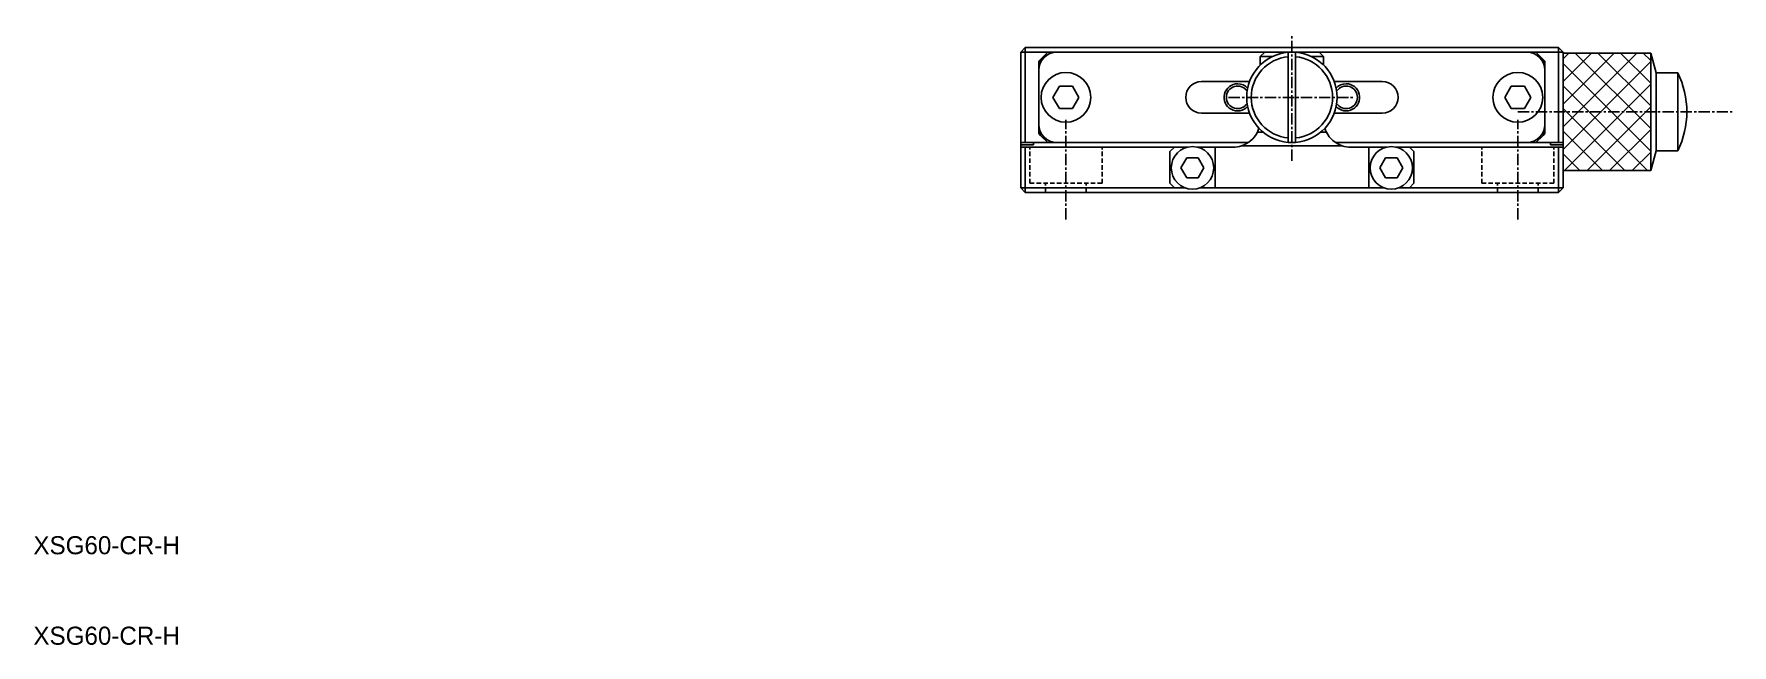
# Model space of a CAD drawing. Extents: x 10 to 363, y 10 to 234.
# Drawn here: x 10.1 to 197.9, y 10 to 77.5 of the extents above; entities that cross this region are included whole.
import ezdxf

# ---------------------------------------------------------------- set-up
doc = ezdxf.new("R2010")
doc.units = 0
doc.linetypes.add('CENTER', pattern=[2, 1.25, -0.25, 0.25, -0.25])
doc.linetypes.add('DASHED', pattern=[0.75, 0.5, -0.25])
doc.layers.get('0').update_dxf_attribs({"linetype": 'CONTINUOUS'})
doc.layers.add('CENTER', color=1, linetype='CENTER')
doc.styles.get("Standard").update_dxf_attribs({"font": 'FG教科書体NT-M'})

msp = doc.modelspace()

# ---------------------------------------------------------------- linework, layer by layer
at = {"color": 7, "linetype": 'CONTINUOUS'}
for p, q in [((119.744926, 76), (119.244926, 75.5)), ((119.244926, 65.5), (119.244926, 75.5)), ((119.244926, 75.5), (119.744926, 75.5)), ((119.744926, 76), (119.744926, 75.5)), ((119.744926, 76), (178.744926, 76)), ((119.744926, 75.5), (119.744926, 65.5)), ((122.244926, 75.5), (119.744926, 75.5)), ((122.244926, 75.5), (121.444926, 74.7)), ((122.244926, 75.5), (123.244926, 75.5)), ((123.244926, 75.5), (146.244926, 75.5)), ((145.744926, 75), (146.244926, 75.5)), ((146.244926, 75.5), (149.244926, 75.5)), ((148.844926, 75.483974), (148.844926, 74.982187)), ((149.244926, 75.5), (152.244926, 75.5)), ((149.644926, 74.982187), (149.644926, 75.483974)), ((152.244926, 75.5), (175.244926, 75.5)), ((152.244926, 75.5), (152.744926, 75)), ((175.244926, 75.5), (176.244926, 75.5)), ((177.044926, 74.7), (176.244926, 75.5)), ((178.744926, 75.5), (176.244926, 75.5)), ((178.744926, 75.5), (178.744926, 76)), ((179.244926, 75.5), (178.744926, 76)), ((178.744926, 65.5), (178.744926, 75.5)), ((178.744926, 75.5), (179.244926, 75.5)), ((179.244926, 75.399999), (188.944933, 75.399999)), ((179.244926, 62.400001), (179.244926, 75.399999)), ((189.534421, 73.2), (188.944933, 75.399999)), ((188.944933, 75.399999), (188.944933, 62.400001)), ((121.244926, 74.5), (121.444926, 74.7)), ((121.244926, 73.5), (121.244926, 74.5)), ((121.244926, 67.5), (121.244926, 73.5)), ((121.444926, 74.7), (121.444926, 74.37178)), ((147.065476, 75), (145.744926, 75)), ((145.744926, 75), (145.744926, 74.070714)), ((148.844926, 74.982187), (148.844926, 66.017813)), ((149.644926, 66.017813), (149.644926, 74.982187)), ((152.744926, 75), (151.424375, 75)), ((152.744926, 74.070714), (152.744926, 75)), ((177.044926, 74.37178), (177.044926, 74.7)), ((177.044926, 74.7), (177.244926, 74.5)), ((177.244926, 74.5), (177.244926, 73.5)), ((177.244926, 73.5), (177.244926, 67.5)), ((122.80155, 70.5), (123.523238, 71.75)), ((123.523238, 71.75), (124.966614, 71.75)), ((124.966614, 71.75), (125.688302, 70.5)), ((139.244926, 72.25), (144.561177, 72.25)), ((153.928674, 72.25), (159.244926, 72.25)), ((172.80155, 70.5), (173.523238, 71.75)), ((173.523238, 71.75), (174.966614, 71.75)), ((174.966614, 71.75), (175.688302, 70.5)), ((189.534421, 73.2), (189.534421, 64.6)), ((191.944932, 73.2), (189.534421, 73.2)), ((191.944932, 73.2), (191.944932, 64.6)), ((123.523238, 69.25), (122.80155, 70.5)), ((125.688302, 70.5), (124.966614, 69.25)), ((173.523238, 69.25), (172.80155, 70.5)), ((175.688302, 70.5), (174.966614, 69.25)), ((124.966614, 69.25), (123.523238, 69.25)), ((144.561177, 68.75), (139.244926, 68.75)), ((159.244926, 68.75), (153.928674, 68.75)), ((174.966614, 69.25), (173.523238, 69.25)), ((121.244926, 66.5), (121.244926, 67.5)), ((121.444926, 66.3), (121.244926, 66.5)), ((121.444926, 66.62822), (121.444926, 66.3)), ((121.444926, 66.3), (122.244926, 65.5)), ((145.424012, 66.65), (146.054707, 66.65)), ((148.844926, 66.017813), (148.844926, 65.516026)), ((149.644926, 65.516026), (149.644926, 66.017813)), ((152.435145, 66.65), (153.06584, 66.65)), ((176.244926, 65.5), (177.044926, 66.3)), ((177.044926, 66.3), (177.044926, 66.62822)), ((177.244926, 66.5), (177.044926, 66.3)), ((177.244926, 67.5), (177.244926, 66.5)), ((119.744926, 65.5), (119.244926, 65.5)), ((119.244926, 65.5), (119.244926, 65.25)), ((120.644926, 65.25), (119.244926, 65.25)), ((119.244926, 65), (119.244926, 65.25)), ((119.244926, 60.5), (119.244926, 65)), ((119.744926, 65), (119.244926, 65)), ((119.744926, 65.5), (122.244926, 65.5)), ((119.744926, 65), (119.744926, 60.5)), ((136.244926, 65), (119.744926, 65)), ((120.644926, 65.25), (120.644926, 65.5)), ((123.244926, 65.5), (122.244926, 65.5)), ((144.403102, 65.5), (123.244926, 65.5)), ((135.744926, 64.5), (136.244926, 65)), ((135.744926, 61), (135.744926, 64.5)), ((136.244926, 65), (137.762743, 65)), ((138.727109, 65), (140.744926, 65)), ((142.744926, 65), (140.744926, 65)), ((140.744926, 65), (140.744926, 60.5)), ((154.808176, 65.15), (143.681676, 65.15)), ((175.244926, 65.5), (154.086844, 65.5)), ((157.744926, 65), (155.744926, 65)), ((157.744926, 60.5), (157.744926, 65)), ((157.744926, 65), (159.762743, 65)), ((160.727109, 65), (162.244926, 65)), ((162.244926, 65), (162.744926, 64.5)), ((178.744926, 65), (162.244926, 65)), ((162.744926, 64.5), (162.744926, 61)), ((176.244926, 65.5), (175.244926, 65.5)), ((176.244926, 65.5), (178.744926, 65.5)), ((177.844926, 65.25), (177.844926, 65.5)), ((179.244926, 65.25), (177.844926, 65.25)), ((179.244926, 65.5), (178.744926, 65.5)), ((178.744926, 60.5), (178.744926, 65)), ((179.244926, 65), (178.744926, 65)), ((179.244926, 65.25), (179.244926, 65.5)), ((179.244926, 65.25), (179.244926, 65)), ((179.244926, 65), (179.244926, 60.5)), ((188.944933, 62.400001), (189.534421, 64.6)), ((189.534421, 64.6), (191.944932, 64.6)), ((136.974755, 62.7), (137.609841, 63.8)), ((137.609841, 61.6), (136.974755, 62.7)), ((137.609841, 63.8), (138.880011, 63.8)), ((138.880011, 63.8), (139.515097, 62.7)), ((139.515097, 62.7), (138.880011, 61.6)), ((158.974755, 62.7), (159.609841, 63.8)), ((159.609841, 61.6), (158.974755, 62.7)), ((159.609841, 63.8), (160.880011, 63.8)), ((160.880011, 63.8), (161.515097, 62.7)), ((161.515097, 62.7), (160.880011, 61.6)), ((188.944933, 62.400001), (179.244926, 62.400001)), ((119.744926, 60), (119.244926, 60.5)), ((119.744926, 60.5), (119.244926, 60.5)), ((119.744926, 60), (119.744926, 60.5)), ((119.744926, 60.5), (136.244926, 60.5)), ((136.244926, 60.5), (135.744926, 61)), ((137.41879, 60.5), (136.244926, 60.5)), ((138.880011, 61.6), (137.609841, 61.6)), ((140.744926, 60.5), (139.071062, 60.5)), ((157.744926, 60.5), (140.744926, 60.5)), ((159.41879, 60.5), (157.744926, 60.5)), ((160.880011, 61.6), (159.609841, 61.6)), ((162.244926, 60.5), (161.071062, 60.5)), ((162.744926, 61), (162.244926, 60.5)), ((162.244926, 60.5), (178.744926, 60.5)), ((178.744926, 60), (178.744926, 60.5)), ((179.244926, 60.5), (178.744926, 60.5)), ((178.744926, 60), (179.244926, 60.5)), ((178.744926, 60), (119.744926, 60))]:
    msp.add_line(p, q, dxfattribs=at)
at = {"color": 3, "linetype": 'CONTINUOUS'}
for p, q in [((179.244926, 75.5), (179.244926, 65.5)), ((188.944933, 75.399999), (179.244926, 75.399999)), ((179.244926, 74.744926), (179.899999, 75.399999)), ((179.244926, 72.244926), (182.399999, 75.399999)), ((179.244926, 69.744926), (184.899999, 75.399999)), ((179.244926, 67.244926), (187.399999, 75.399999)), ((180.600001, 75.399999), (188.944933, 67.055067)), ((183.100001, 75.399999), (188.944933, 69.555067)), ((185.600001, 75.399999), (188.944933, 72.055067)), ((188.100001, 75.399999), (188.944933, 74.555067)), ((188.944933, 75.399999), (188.944933, 62.400001)), ((179.244926, 64.744926), (188.944933, 74.444933)), ((179.244926, 74.255074), (188.944933, 64.555067)), ((179.244926, 71.755074), (188.599999, 62.400001)), ((179.400001, 62.400001), (188.944933, 71.944933)), ((179.244926, 69.255074), (186.099999, 62.400001)), ((181.900001, 62.400001), (188.944933, 69.444933)), ((179.244926, 66.755074), (183.599999, 62.400001)), ((184.400001, 62.400001), (188.944933, 66.944933)), ((179.244926, 64.255074), (181.099999, 62.400001)), ((186.900001, 62.400001), (188.944933, 64.444933)), ((179.244926, 62.400001), (188.944933, 62.400001))]:
    msp.add_line(p, q, dxfattribs=at)
at = {"color": 3, "linetype": 'DASHED'}
for p, q in [((120.244926, 61), (120.244926, 65)), ((128.244926, 61), (128.244926, 65)), ((170.244926, 61), (170.244926, 65)), ((178.244926, 61), (178.244926, 65)), ((128.244926, 61), (120.244926, 61)), ((121.994926, 60), (121.994926, 61)), ((126.494926, 60), (126.494926, 61)), ((178.244926, 61), (170.244926, 61)), ((171.994926, 60), (171.994926, 61)), ((176.494926, 60), (176.494926, 61))]:
    msp.add_line(p, q, dxfattribs=at)
at = {"color": 7, "linetype": 'CONTINUOUS'}
for centre, radius in [((124.244926, 70.5), 2.75), ((174.244926, 70.5), 2.75), ((138.244926, 62.7), 2.35), ((160.244926, 62.7), 2.35)]:
    msp.add_circle(centre, radius, dxfattribs=at)
for centre, radius, start, end in [((123.244926, 73.5), 2, 90, 180), ((149.244926, 70.5), 5, 94.588566, 265.411434), ((149.244926, 70.5), 5, 85.411434, 94.588566), ((149.244926, 70.5), 5, 274.588566, 85.411434), ((175.244926, 73.5), 2, 0, 90), ((149.244926, 70.5), 4.5, 95.099689, 264.900311), ((149.244926, 70.5), 4.5, 275.099689, 84.900311), ((139.244926, 70.5), 1.75, 90, 270), ((143.244926, 70.5), 1.25, 33.12294, 326.87706), ((155.244926, 70.5), 1.25, 0, 146.87706), ((159.244926, 70.5), 1.75, 270, 90), ((183.199932, 68.899998), 9.745001, 333.816215, 26.183798), ((155.244926, 70.5), 1.25, 213.12294, 0), ((123.244926, 67.5), 2, 180, 270), ((142.744768, 68.000184), 3.000224, 288.196647, 333.254542), ((142.744926, 68), 3, 333.256316, 342.096002), ((155.744926, 68), 3, 197.903998, 206.743684), ((155.744926, 68), 3, 206.743684, 251.805128), ((175.244926, 67.5), 2, 270, 0), ((142.744926, 68), 3, 270, 288.194872), ((149.244926, 70.5), 5, 265.411434, 274.588566), ((155.744926, 68), 3, 251.805128, 270)]:
    msp.add_arc(centre, radius, start, end, dxfattribs=at)
at = {"color": 3, "linetype": 'CONTINUOUS'}
for centre, start, end in [((143.244926, 70.5), 90, 317.401187), ((143.244926, 70.5), 42.598813, 90), ((155.244926, 70.5), 90, 137.401187), ((155.244926, 70.5), 222.598813, 90)]:
    msp.add_arc(centre, 1.5, start, end, dxfattribs=at)
at = {"layer": 'CENTER', "color": 1, "linetype": 'CENTER'}
for p, q in [((149.244926, 63.5), (149.244926, 77.5)), ((142.244926, 70.5), (156.244926, 70.5)), ((124.244926, 57), (124.244926, 68)), ((174.244926, 68.9), (197.944933, 68.9)), ((174.244926, 57), (174.244926, 68))]:
    msp.add_line(p, q, dxfattribs=at)

# ---------------------------------------------------------------- texts
at = {"color": 7, "linetype": 'CONTINUOUS'}
for p in [(10, 20), (10, 10)]:
    msp.add_text('XSG60-CR-H', height=2, dxfattribs=at).set_placement(p)

doc.saveas('drawing.dxf')
